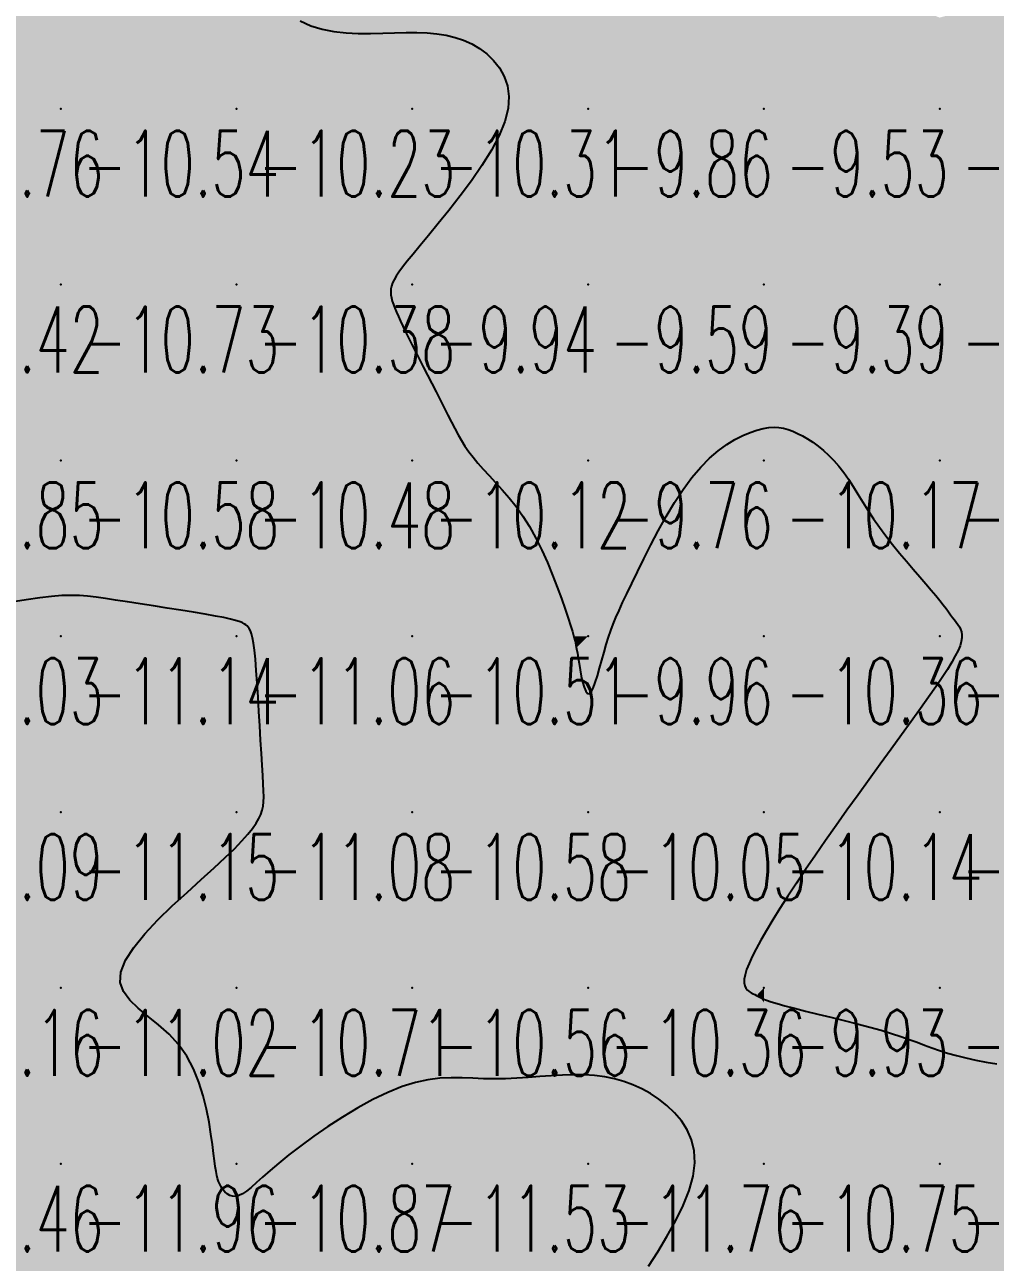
# Model space of a CAD drawing. Header units: millimetres. Extents: x 88261 to 90953, y 390274 to 392322.
# Drawn here: x 90028.2 to 90083.4, y 390591.6 to 390662 of the extents above; entities that cross this region are included whole.
import ezdxf
from ezdxf.enums import TextEntityAlignment as Align

# ---------------------------------------------------------------- set-up
doc = ezdxf.new("R2010")
doc.units = ezdxf.units.MM
doc.header["$LTSCALE"] = 25
for name, color, linetype in [('CN_03_00', 7, 'Continuous'), ('CN_04_00', 242, 'Continuous'), ('COTEAlt', 7, 'Continuous'), ('TN_COLORIAGE', 7, 'Continuous')]:
    doc.layers.add(name, color=color, linetype=linetype)
doc.styles.add('Simplex 1.0', font='Simplex.shx', dxfattribs={"width": 0.99, "height": 2.5})
doc.styles.get("Standard").update_dxf_attribs({"font": 'times.ttf'})

# ---------------------------------------------------------------- blocks, each defined once
blk = doc.blocks.new('COTE')
at = {"color": 0}
blk.add_point((0, 0), dxfattribs=at)
at = {"layer": 'COTEAlt'}
blk.add_attdef('ALT', text='', height=3.75, dxfattribs=at).set_placement((1.25, -1.25), align=Align.TOP_LEFT)

msp = doc.modelspace()

# ---------------------------------------------------------------- linework, layer by layer
at = {"layer": 'CN_03_00', "elevation": -11, "flags": 128}
msp.add_lwpolyline([(90063.677, 390591.415), (90064.208, 390592.237), (90064.735, 390593.1), (90065.229, 390593.982), (90065.662, 390594.863), (90066.006, 390595.721), (90066.232, 390596.535), (90066.321, 390597.286), (90066.282, 390597.974), (90066.13, 390598.601), (90065.884, 390599.169), (90065.558, 390599.682), (90065.171, 390600.142), (90064.737, 390600.551), (90064.276, 390600.913), (90063.799, 390601.229), (90063.308, 390601.501), (90062.803, 390601.73), (90062.283, 390601.919), (90061.747, 390602.068), (90061.193, 390602.179), (90060.62, 390602.254), (90060.027, 390602.293), (90059.415, 390602.3), (90058.787, 390602.281), (90058.146, 390602.244), (90057.499, 390602.196), (90056.848, 390602.147), (90056.2, 390602.102), (90055.557, 390602.071), (90054.925, 390602.06), (90054.306, 390602.075), (90053.694, 390602.101), (90053.079, 390602.125), (90052.453, 390602.129), (90051.807, 390602.097), (90051.133, 390602.014), (90050.421, 390601.863), (90049.663, 390601.628), (90048.854, 390601.299), (90048.01, 390600.888), (90047.148, 390600.415), (90046.287, 390599.896), (90045.445, 390599.351), (90044.643, 390598.799), (90043.898, 390598.256), (90043.228, 390597.743), (90042.649, 390597.274), (90042.154, 390596.853), (90041.734, 390596.483), (90041.377, 390596.164), (90041.074, 390595.897), (90040.815, 390595.685), (90040.59, 390595.528), (90040.387, 390595.428), (90040.199, 390595.384), (90040.025, 390595.392), (90039.865, 390595.442), (90039.719, 390595.528), (90039.588, 390595.642), (90039.473, 390595.776), (90039.374, 390595.923), (90039.291, 390596.075), (90039.224, 390596.228), (90039.17, 390596.391), (90039.125, 390596.579), (90039.083, 390596.803), (90039.042, 390597.077), (90038.997, 390597.414), (90038.944, 390597.827), (90038.878, 390598.33), (90038.794, 390598.928), (90038.684, 390599.605), (90038.539, 390600.338), (90038.348, 390601.104), (90038.104, 390601.879), (90037.797, 390602.639), (90037.416, 390603.363), (90036.954, 390604.026), (90036.409, 390604.613), (90035.816, 390605.137), (90035.217, 390605.619), (90034.657, 390606.081), (90034.179, 390606.543), (90033.825, 390607.026), (90033.639, 390607.553), (90033.664, 390608.142), (90033.929, 390608.81), (90034.401, 390609.541), (90035.034, 390610.313), (90035.781, 390611.107), (90036.596, 390611.9), (90037.432, 390612.672), (90038.243, 390613.4), (90038.982, 390614.065), (90039.611, 390614.648), (90040.132, 390615.156), (90040.558, 390615.596), (90040.897, 390615.978), (90041.163, 390616.311), (90041.365, 390616.605), (90041.516, 390616.868), (90041.625, 390617.11), (90041.704, 390617.341), (90041.756, 390617.575), (90041.785, 390617.827), (90041.795, 390618.113), (90041.788, 390618.448), (90041.768, 390618.846), (90041.738, 390619.324), (90041.702, 390619.897), (90041.662, 390620.572), (90041.62, 390621.328), (90041.575, 390622.135), (90041.527, 390622.965), (90041.478, 390623.788), (90041.427, 390624.575), (90041.375, 390625.297), (90041.322, 390625.925), (90041.267, 390626.437), (90041.212, 390626.84), (90041.156, 390627.151), (90041.098, 390627.383), (90041.038, 390627.552), (90040.976, 390627.672), (90040.912, 390627.758), (90040.846, 390627.827), (90040.775, 390627.889), (90040.687, 390627.95), (90040.57, 390628.011), (90040.408, 390628.074), (90040.189, 390628.141), (90039.899, 390628.215), (90039.524, 390628.297), (90039.051, 390628.389), (90038.471, 390628.492), (90037.805, 390628.604), (90037.076, 390628.722), (90036.309, 390628.843), (90035.531, 390628.963), (90034.765, 390629.081), (90034.038, 390629.192), (90033.373, 390629.294), (90032.788, 390629.384), (90032.266, 390629.459), (90031.781, 390629.515), (90031.31, 390629.55), (90030.827, 390629.562), (90030.307, 390629.546), (90029.726, 390629.501), (90029.057, 390629.423), (90028.286, 390629.312), (90027.434, 390629.175)], dxfattribs=at)
at = {"layer": 'CN_04_00', "elevation": -10, "flags": 128}
msp.add_lwpolyline([(90043.873, 390662.232), (90044.479, 390661.956), (90045.121, 390661.756), (90045.79, 390661.625), (90046.477, 390661.55), (90047.175, 390661.519), (90047.874, 390661.52), (90048.565, 390661.538), (90049.24, 390661.563), (90049.89, 390661.58), (90050.509, 390661.579), (90051.095, 390661.555), (90051.653, 390661.502), (90052.182, 390661.417), (90052.687, 390661.295), (90053.168, 390661.132), (90053.628, 390660.924), (90054.068, 390660.666), (90054.488, 390660.355), (90054.874, 390659.987), (90055.209, 390659.563), (90055.475, 390659.079), (90055.656, 390658.535), (90055.735, 390657.928), (90055.695, 390657.257), (90055.519, 390656.521), (90055.197, 390655.721), (90054.752, 390654.875), (90054.213, 390654.005), (90053.611, 390653.131), (90052.976, 390652.276), (90052.336, 390651.459), (90051.723, 390650.704), (90051.166, 390650.031), (90050.689, 390649.456), (90050.29, 390648.972), (90049.962, 390648.568), (90049.697, 390648.232), (90049.489, 390647.952), (90049.329, 390647.716), (90049.209, 390647.513), (90049.124, 390647.33), (90049.065, 390647.156), (90049.03, 390646.988), (90049.018, 390646.821), (90049.028, 390646.653), (90049.058, 390646.48), (90049.106, 390646.299), (90049.171, 390646.105), (90049.251, 390645.897), (90049.346, 390645.671), (90049.455, 390645.425), (90049.578, 390645.157), (90049.717, 390644.866), (90049.87, 390644.551), (90050.04, 390644.208), (90050.225, 390643.838), (90050.427, 390643.439), (90050.644, 390643.009), (90050.875, 390642.557), (90051.113, 390642.089), (90051.355, 390641.615), (90051.597, 390641.141), (90051.835, 390640.676), (90052.063, 390640.227), (90052.279, 390639.804), (90052.479, 390639.411), (90052.669, 390639.045), (90052.856, 390638.701), (90053.046, 390638.371), (90053.246, 390638.05), (90053.463, 390637.733), (90053.705, 390637.413), (90053.977, 390637.084), (90054.285, 390636.741), (90054.623, 390636.378), (90054.986, 390635.989), (90055.366, 390635.57), (90055.755, 390635.114), (90056.148, 390634.617), (90056.537, 390634.073), (90056.915, 390633.476), (90057.276, 390632.825), (90057.617, 390632.136), (90057.936, 390631.427), (90058.23, 390630.718), (90058.498, 390630.029), (90058.736, 390629.379), (90058.943, 390628.786), (90059.115, 390628.271), (90059.253, 390627.846), (90059.361, 390627.5), (90059.443, 390627.212), (90059.507, 390626.965), (90059.556, 390626.739), (90059.598, 390626.516), (90059.638, 390626.277), (90059.681, 390626.003), (90059.732, 390625.682), (90059.792, 390625.332), (90059.86, 390624.976), (90059.937, 390624.639), (90060.02, 390624.344), (90060.111, 390624.116), (90060.209, 390623.977), (90060.312, 390623.954), (90060.422, 390624.061), (90060.537, 390624.283), (90060.656, 390624.599), (90060.778, 390624.985), (90060.902, 390625.419), (90061.028, 390625.877), (90061.154, 390626.338), (90061.279, 390626.778), (90061.404, 390627.182), (90061.533, 390627.56), (90061.673, 390627.928), (90061.829, 390628.305), (90062.007, 390628.707), (90062.212, 390629.152), (90062.452, 390629.656), (90062.731, 390630.237), (90063.054, 390630.905), (90063.417, 390631.644), (90063.815, 390632.43), (90064.244, 390633.241), (90064.697, 390634.052), (90065.171, 390634.842), (90065.658, 390635.586), (90066.156, 390636.262), (90066.657, 390636.852), (90067.158, 390637.356), (90067.652, 390637.782), (90068.136, 390638.136), (90068.603, 390638.424), (90069.048, 390638.654), (90069.467, 390638.831), (90069.854, 390638.962), (90070.206, 390639.054), (90070.527, 390639.108), (90070.824, 390639.127), (90071.102, 390639.114), (90071.369, 390639.07), (90071.63, 390638.997), (90071.891, 390638.899), (90072.16, 390638.776), (90072.441, 390638.631), (90072.731, 390638.463), (90073.029, 390638.271), (90073.33, 390638.054), (90073.632, 390637.81), (90073.932, 390637.539), (90074.226, 390637.239), (90074.512, 390636.91), (90074.787, 390636.55), (90075.056, 390636.163), (90075.323, 390635.751), (90075.593, 390635.318), (90075.873, 390634.866), (90076.166, 390634.4), (90076.479, 390633.922), (90076.816, 390633.436), (90077.18, 390632.944), (90077.564, 390632.453), (90077.958, 390631.97), (90078.354, 390631.499), (90078.742, 390631.047), (90079.113, 390630.62), (90079.458, 390630.224), (90079.766, 390629.866), (90080.031, 390629.549), (90080.257, 390629.271), (90080.449, 390629.027), (90080.611, 390628.813), (90080.751, 390628.625), (90080.873, 390628.457), (90080.983, 390628.305), (90081.086, 390628.166), (90081.187, 390628.033), (90081.282, 390627.904), (90081.367, 390627.773), (90081.437, 390627.635), (90081.488, 390627.487), (90081.514, 390627.323), (90081.512, 390627.14), (90081.477, 390626.932), (90081.405, 390626.696), (90081.292, 390626.425), (90081.137, 390626.115), (90080.935, 390625.76), (90080.685, 390625.354), (90080.384, 390624.892), (90080.03, 390624.369), (90079.619, 390623.779), (90079.151, 390623.12), (90078.632, 390622.398), (90078.073, 390621.625), (90077.481, 390620.811), (90076.867, 390619.965), (90076.238, 390619.098), (90075.604, 390618.22), (90074.975, 390617.341), (90074.357, 390616.471), (90073.756, 390615.616), (90073.177, 390614.782), (90072.623, 390613.973), (90072.099, 390613.196), (90071.61, 390612.456), (90071.159, 390611.757), (90070.751, 390611.107), (90070.389, 390610.508), (90070.073, 390609.962), (90069.804, 390609.467), (90069.581, 390609.022), (90069.403, 390608.627), (90069.269, 390608.28), (90069.181, 390607.981), (90069.136, 390607.729), (90069.134, 390607.521), (90069.168, 390607.354), (90069.231, 390607.221), (90069.317, 390607.116), (90069.418, 390607.033), (90069.528, 390606.967), (90069.638, 390606.911), (90069.742, 390606.859), (90069.836, 390606.807), (90069.933, 390606.752), (90070.049, 390606.69), (90070.197, 390606.621), (90070.395, 390606.542), (90070.658, 390606.45), (90071.001, 390606.343), (90071.441, 390606.22), (90071.986, 390606.079), (90072.618, 390605.922), (90073.315, 390605.753), (90074.052, 390605.574), (90074.806, 390605.388), (90075.552, 390605.2), (90076.267, 390605.012), (90076.928, 390604.827), (90077.516, 390604.647), (90078.04, 390604.474), (90078.517, 390604.306), (90078.96, 390604.144), (90079.384, 390603.986), (90079.806, 390603.832), (90080.239, 390603.682), (90080.7, 390603.535), (90081.2, 390603.391), (90081.736, 390603.254), (90082.302, 390603.127), (90082.893, 390603.012), (90083.501, 390602.915)], dxfattribs=at)
at = {"layer": 'TN_COLORIAGE', "color": 191}
for points in [[(90020.249, 390667.239, -10.179), (90020.249, 390657.239, -10.179), (90030.249, 390667.239, -10.179)], [(90020.249, 390657.239, -10.179), (90030.249, 390657.239, -10.179), (90030.249, 390667.239, -10.179)], [(90030.249, 390657.239, -10), (90039.483, 390666.473, -10), (90030.249, 390667.239, -10), (90038.235, 390667.239, -10)], [(90030.249, 390657.239, -10), (90039.483, 390666.473, -10), (90040.249, 390657.239, -10), (90040.249, 390665.606, -10)], [(90044.094, 390661.085, -10.23), (90040.249, 390665.606, -10.23), (90040.249, 390657.239, -10.23)], [(90050.249, 390657.239, -10), (90050.249, 390661.788, -10), (90040.249, 390657.239, -10), (90044.094, 390661.085, -10)], [(90054.252, 390661.242, -10.308), (90050.249, 390661.788, -10.308), (90050.249, 390657.239, -10.308)], [(90054.252, 390661.242, -10.308), (90057.153, 390657.239, -10.308), (90050.249, 390657.239, -10.308)], [(90020.249, 390653.594, -10.542), (90025.032, 390652.023, -10.542), (90020.249, 390657.239, -10.542), (90030.249, 390657.239, -10.542)], [(90026.32, 390647.239, -10.542), (90025.032, 390652.023, -10.542), (90030.249, 390647.239, -10.542), (90030.249, 390657.239, -10.542)], [(90030.249, 390657.239, -10.23), (90030.249, 390647.239, -10.23), (90040.249, 390657.239, -10.23)], [(90030.249, 390647.239, -10.23), (90040.249, 390647.239, -10.23), (90040.249, 390657.239, -10.23)], [(90040.249, 390657.239, -10.308), (90040.249, 390647.239, -10.308), (90050.249, 390657.239, -10.308)], [(90040.249, 390647.239, -10), (90048.847, 390647.239, -10), (90050.249, 390657.239, -10), (90050.249, 390648.926, -10)], [(90057.153, 390657.239, -10.308), (90050.249, 390648.926, -10.308), (90050.249, 390657.239, -10.308)], [(90020.249, 390639.83, -10.728), (90026.32, 390647.239, -10.728), (90020.249, 390637.239, -10.728), (90030.249, 390647.239, -10.728)], [(90020.249, 390637.239, -10.728), (90030.249, 390637.239, -10.728), (90030.249, 390647.239, -10.728)], [(90030.249, 390647.239, -10.383), (90030.249, 390637.239, -10.383), (90040.249, 390647.239, -10.383)], [(90030.249, 390637.239, -10.383), (90040.249, 390637.239, -10.383), (90040.249, 390647.239, -10.383)], [(90040.249, 390637.239, -10), (90049.103, 390646.093, -10), (90040.249, 390647.239, -10), (90048.847, 390647.239, -10)], [(90040.249, 390637.239, -10), (90049.103, 390646.093, -10), (90050.249, 390637.239, -10), (90050.249, 390643.771, -10)], [(90052.463, 390639.453, -10.118), (90050.249, 390643.771, -10.118), (90050.249, 390637.239, -10.118)], [(90052.463, 390639.453, -10.118), (90053.574, 390637.239, -10.118), (90050.249, 390637.239, -10.118)], [(90070.249, 390639.381, -10.167), (90066.11, 390637.239, -10.167), (90070.249, 390637.239, -10.167)], [(90072.019, 390639.009, -10.167), (90070.249, 390639.381, -10.167), (90070.249, 390637.239, -10.167)], [(90072.019, 390639.009, -10.167), (90074.638, 390637.239, -10.167), (90070.249, 390637.239, -10.167)], [(90020.249, 390628.929, -10.58), (90020.912, 390627.903, -10.58), (90020.249, 390637.239, -10.58), (90030.249, 390637.239, -10.58)], [(90020.912, 390627.903, -10.58), (90030.249, 390629.803, -10.58), (90030.249, 390637.239, -10.58)], [(90030.249, 390629.803, -10.482), (90032.435, 390629.426, -10.482), (90030.249, 390637.239, -10.482), (90040.249, 390637.239, -10.482)], [(90040.249, 390628.261, -10.482), (90032.435, 390629.426, -10.482), (90040.249, 390637.239, -10.482)], [(90040.249, 390628.261, -10.118), (90040.874, 390627.865, -10.118), (90040.249, 390637.239, -10.118), (90050.249, 390637.239, -10.118)], [(90041.33, 390627.239, -10.118), (90040.874, 390627.865, -10.118), (90050.249, 390627.239, -10.118), (90050.249, 390637.239, -10.118)], [(90050.249, 390627.239, -10), (90057.103, 390634.094, -10), (90050.249, 390637.239, -10), (90053.574, 390637.239, -10)], [(90070.249, 390627.239, -10), (90061.295, 390627.239, -10), (90070.249, 390637.239, -10), (90062.245, 390629.236, -10)], [(90066.11, 390637.239, -10.167), (90062.245, 390629.236, -10.167), (90070.249, 390637.239, -10.167)], [(90070.249, 390627.239, -10), (90076.502, 390633.493, -10), (90070.249, 390637.239, -10), (90074.638, 390637.239, -10)], [(90057.103, 390634.094, -10.515), (90059.501, 390627.239, -10.515), (90050.249, 390627.239, -10.515)], [(90070.249, 390627.239, -10), (90076.502, 390633.493, -10), (90080.249, 390627.239, -10), (90080.249, 390629.403, -10)], [(90081.097, 390628.088, -10.059), (90080.249, 390629.403, -10.059), (90080.249, 390627.239, -10.059)], [(90081.097, 390628.088, -10.059), (90081.88, 390627.239, -10.059), (90080.249, 390627.239, -10.059)], [(90041.33, 390627.239, -10.515), (90041.735, 390618.726, -10.515), (90050.249, 390627.239, -10.515)], [(90041.942, 390617.239, -10.515), (90041.735, 390618.726, -10.515), (90050.249, 390617.239, -10.515), (90050.249, 390627.239, -10.515)], [(90050.249, 390617.239, -10), (90059.584, 390626.575, -10), (90050.249, 390627.239, -10), (90059.501, 390627.239, -10)], [(90070.249, 390627.239, -10), (90061.295, 390627.239, -10), (90060.249, 390617.239, -10), (90060.249, 390622.477, -10)], [(90060.249, 390617.239, -10.356), (90070.249, 390617.239, -10.356), (90070.249, 390627.239, -10.356)], [(90070.249, 390627.239, -10.059), (90070.249, 390617.239, -10.059), (90080.249, 390627.239, -10.059)], [(90070.249, 390617.239, -10), (90074.837, 390617.239, -10), (90080.249, 390627.239, -10), (90080.249, 390624.549, -10)], [(90081.88, 390627.239, -10.059), (90080.249, 390624.549, -10.059), (90080.249, 390627.239, -10.059)], [(90050.249, 390617.239, -10), (90059.584, 390626.575, -10), (90060.249, 390617.239, -10), (90060.249, 390622.477, -10)], [(90040.249, 390614.977, -10.584), (90041.942, 390617.239, -10.584), (90040.249, 390607.239, -10.584), (90050.249, 390617.239, -10.584)], [(90040.249, 390607.239, -10.584), (90050.249, 390607.239, -10.584), (90050.249, 390617.239, -10.584)], [(90050.249, 390617.239, -10.046), (90050.249, 390607.239, -10.046), (90060.249, 390617.239, -10.046)], [(90050.249, 390607.239, -10.046), (90060.249, 390607.239, -10.046), (90060.249, 390617.239, -10.046)], [(90060.249, 390617.239, -10.136), (90060.249, 390607.239, -10.136), (90070.249, 390617.239, -10.136)], [(90060.249, 390607.239, -10), (90068.671, 390607.239, -10), (90070.249, 390617.239, -10), (90070.249, 390610.541, -10)], [(90074.837, 390617.239, -10.136), (90070.249, 390610.541, -10.136), (90070.249, 390617.239, -10.136)], [(90030.952, 390607.239, -10.71), (90040.249, 390614.977, -10.71), (90040.249, 390607.239, -10.71)], [(90030.952, 390607.239, -10.71), (90037.929, 390604.919, -10.71), (90040.249, 390607.239, -10.71)], [(90039.057, 390597.239, -10.71), (90037.929, 390604.919, -10.71), (90040.249, 390597.239, -10.71), (90040.249, 390607.239, -10.71)], [(90040.249, 390607.239, -10.559), (90040.249, 390597.239, -10.559), (90050.249, 390607.239, -10.559)], [(90042.218, 390597.239, -10.559), (90050.249, 390602.693, -10.559), (90040.249, 390597.239, -10.559), (90050.249, 390607.239, -10.559)], [(90050.249, 390602.693, -10.357), (90054.764, 390601.754, -10.357), (90050.249, 390607.239, -10.357), (90060.249, 390607.239, -10.357)], [(90054.764, 390601.754, -10.357), (90060.249, 390602.652, -10.357), (90060.249, 390607.239, -10.357)], [(90060.249, 390602.652, -10), (90064.406, 390601.396, -10), (90060.249, 390607.239, -10), (90069.883, 390606.873, -10)], [(90069.883, 390606.873, -10.357), (90068.671, 390607.239, -10.357), (90060.249, 390607.239, -10.357)], [(90067.781, 390597.239, -10), (90064.406, 390601.396, -10), (90070.249, 390597.239, -10), (90069.883, 390606.873, -10)], [(90069.883, 390606.873, -10.751), (90070.249, 390606.423, -10.751), (90070.249, 390597.239, -10.751)], [(90077.767, 390604.758, -10.751), (90070.249, 390606.423, -10.751), (90070.249, 390597.239, -10.751)], [(90070.249, 390597.239, -10), (90077.767, 390604.758, -10), (90080.249, 390597.239, -10), (90080.249, 390603.505, -10)], [(90085.44, 390602.43, -10.416), (90080.249, 390603.505, -10.416), (90080.249, 390597.239, -10.416)], [(90090.249, 390597.239, -10), (90090.249, 390603.317, -10), (90080.249, 390597.239, -10), (90085.44, 390602.43, -10)], [(90039.057, 390597.239, -10.87), (90039.11, 390596.1, -10.87), (90040.249, 390597.239, -10.87)], [(90040.249, 390594.807, -10.87), (90039.11, 390596.1, -10.87), (90040.249, 390597.239, -10.87)], [(90040.249, 390594.807, -10.87), (90042.218, 390597.239, -10.87), (90040.249, 390597.239, -10.87)], [(90061.864, 390588.854, -10.446), (90061.044, 390587.239, -10.446), (90070.249, 390597.239, -10.446), (90070.249, 390587.239, -10.446)], [(90061.864, 390588.854, -10.751), (90067.781, 390597.239, -10.751), (90070.249, 390597.239, -10.751)], [(90070.249, 390597.239, -10.416), (90070.249, 390587.239, -10.416), (90080.249, 390597.239, -10.416)], [(90070.249, 390587.239, -10.416), (90080.249, 390587.239, -10.416), (90080.249, 390597.239, -10.416)], [(90080.249, 390597.239, -10.597), (90080.249, 390587.239, -10.597), (90090.249, 390597.239, -10.597)], [(90080.249, 390587.239, -10.597), (90090.249, 390587.239, -10.597), (90090.249, 390597.239, -10.597)]]:
    msp.add_solid(points, dxfattribs=at)
at = {"layer": 'TN_COLORIAGE', "color": 181}
for points in [[(90040.249, 390665.606, -9.631), (90044.094, 390661.085, -9.631), (90040.249, 390667.239, -9.631), (90050.249, 390667.239, -9.631)], [(90044.094, 390661.085, -9.631), (90050.249, 390661.788, -9.631), (90050.249, 390667.239, -9.631)], [(90050.249, 390661.788, -9.539), (90054.252, 390661.242, -9.539), (90050.249, 390667.239, -9.539), (90060.249, 390667.239, -9.539)], [(90057.153, 390657.239, -9.539), (90054.252, 390661.242, -9.539), (90060.249, 390657.239, -9.539), (90060.249, 390667.239, -9.539)], [(90060.249, 390657.239, -9), (90069.989, 390666.979, -9), (90060.249, 390667.239, -9), (90069.839, 390667.239, -9)], [(90060.249, 390657.239, -9), (90069.989, 390666.979, -9), (90070.249, 390657.239, -9), (90070.249, 390666.825, -9)], [(90076.791, 390663.781, -9.532), (90070.249, 390666.825, -9.532), (90070.249, 390657.239, -9.532)], [(90080.249, 390662.422, -9.302), (90087.371, 390664.361, -9.302), (90080.249, 390657.239, -9.302)], [(90080.249, 390657.239, -9), (90087.371, 390664.361, -9), (90090.249, 390657.239, -9), (90090.249, 390659.202, -9)], [(90070.249, 390657.239, -9), (90076.791, 390663.781, -9), (90080.249, 390657.239, -9), (90080.249, 390662.422, -9)], [(90050.249, 390648.926, -9.862), (90057.153, 390657.239, -9.862), (90050.249, 390647.239, -9.862), (90060.249, 390657.239, -9.862)], [(90050.249, 390647.239, -9.862), (90060.249, 390647.239, -9.862), (90060.249, 390657.239, -9.862)], [(90060.249, 390657.239, -9.532), (90060.249, 390647.239, -9.532), (90070.249, 390657.239, -9.532)], [(90060.249, 390647.239, -9.532), (90070.249, 390647.239, -9.532), (90070.249, 390657.239, -9.532)], [(90070.249, 390657.239, -9.302), (90070.249, 390647.239, -9.302), (90080.249, 390657.239, -9.302)], [(90070.249, 390647.239, -9.302), (90080.249, 390647.239, -9.302), (90080.249, 390657.239, -9.302)], [(90080.249, 390657.239, -9.03), (90080.249, 390647.239, -9.03), (90090.249, 390657.239, -9.03)], [(90080.249, 390647.239, -9.03), (90090.249, 390647.239, -9.03), (90090.249, 390657.239, -9.03)], [(90050.249, 390648.926, -9.938), (90048.847, 390647.239, -9.938), (90050.249, 390647.239, -9.938)], [(90048.847, 390647.239, -9.938), (90049.103, 390646.093, -9.938), (90050.249, 390647.239, -9.938)], [(90050.249, 390643.771, -9.938), (90049.103, 390646.093, -9.938), (90050.249, 390647.239, -9.938)], [(90050.249, 390643.771, -9.586), (90052.463, 390639.453, -9.586), (90050.249, 390647.239, -9.586), (90060.249, 390647.239, -9.586)], [(90053.574, 390637.239, -9.586), (90052.463, 390639.453, -9.586), (90060.249, 390637.239, -9.586), (90060.249, 390647.239, -9.586)], [(90060.249, 390647.239, -9.388), (90060.249, 390637.239, -9.388), (90070.249, 390647.239, -9.388)], [(90066.11, 390637.239, -9.388), (90070.249, 390639.381, -9.388), (90060.249, 390637.239, -9.388), (90070.249, 390647.239, -9.388)], [(90070.249, 390639.381, -9.225), (90072.019, 390639.009, -9.225), (90070.249, 390647.239, -9.225), (90080.249, 390647.239, -9.225)], [(90074.638, 390637.239, -9.225), (90072.019, 390639.009, -9.225), (90080.249, 390637.239, -9.225), (90080.249, 390647.239, -9.225)], [(90080.249, 390647.239, -9.103), (90080.249, 390637.239, -9.103), (90090.249, 390647.239, -9.103)], [(90080.249, 390637.239, -9.103), (90090.249, 390637.239, -9.103), (90090.249, 390647.239, -9.103)], [(90053.574, 390637.239, -9.764), (90057.103, 390634.094, -9.764), (90060.249, 390637.239, -9.764)], [(90059.501, 390627.239, -9.764), (90057.103, 390634.094, -9.764), (90060.249, 390627.239, -9.764), (90060.249, 390637.239, -9.764)], [(90062.245, 390629.236, -9.764), (90066.11, 390637.239, -9.764), (90060.249, 390627.239, -9.764), (90060.249, 390637.239, -9.764)], [(90074.638, 390637.239, -9.787), (90076.502, 390633.493, -9.787), (90080.249, 390637.239, -9.787)], [(90080.249, 390629.403, -9.787), (90076.502, 390633.493, -9.787), (90080.249, 390637.239, -9.787)], [(90080.249, 390629.403, -9.365), (90081.097, 390628.088, -9.365), (90080.249, 390637.239, -9.365), (90090.249, 390637.239, -9.365)], [(90081.88, 390627.239, -9.365), (90081.097, 390628.088, -9.365), (90090.249, 390627.239, -9.365), (90090.249, 390637.239, -9.365)], [(90062.245, 390629.236, -9.958), (90061.295, 390627.239, -9.958), (90060.249, 390627.239, -9.958)], [(90059.501, 390627.239, -9.958), (90059.584, 390626.575, -9.958), (90060.249, 390627.239, -9.958)], [(90060.249, 390622.477, -9.958), (90059.584, 390626.575, -9.958), (90060.249, 390627.239, -9.958)], [(90060.249, 390622.477, -9.958), (90061.295, 390627.239, -9.958), (90060.249, 390627.239, -9.958)], [(90080.249, 390624.549, -9.698), (90081.88, 390627.239, -9.698), (90080.249, 390617.239, -9.698), (90090.249, 390627.239, -9.698)], [(90080.249, 390617.239, -9.698), (90090.249, 390617.239, -9.698), (90090.249, 390627.239, -9.698)], [(90080.249, 390624.549, -9.84), (90074.837, 390617.239, -9.84), (90080.249, 390617.239, -9.84)], [(90070.249, 390610.541, -9.84), (90074.837, 390617.239, -9.84), (90070.249, 390607.239, -9.84), (90080.249, 390617.239, -9.84)], [(90070.249, 390607.239, -9.84), (90080.249, 390607.239, -9.84), (90080.249, 390617.239, -9.84)], [(90080.249, 390617.239, -9.46), (90080.249, 390607.239, -9.46), (90090.249, 390617.239, -9.46)], [(90080.249, 390607.239, -9.46), (90090.249, 390607.239, -9.46), (90090.249, 390617.239, -9.46)], [(90070.249, 390610.541, -9.933), (90068.671, 390607.239, -9.933), (90070.249, 390607.239, -9.933)], [(90068.671, 390607.239, -9.933), (90069.883, 390606.873, -9.933), (90070.249, 390607.239, -9.933)], [(90070.249, 390606.423, -9.933), (90069.883, 390606.873, -9.933), (90070.249, 390607.239, -9.933)], [(90070.249, 390606.423, -9.752), (90077.767, 390604.758, -9.752), (90070.249, 390607.239, -9.752), (90080.249, 390607.239, -9.752)], [(90080.249, 390603.505, -9.752), (90077.767, 390604.758, -9.752), (90080.249, 390607.239, -9.752)], [(90080.249, 390603.505, -9.614), (90085.44, 390602.43, -9.614), (90080.249, 390607.239, -9.614), (90090.249, 390607.239, -9.614)]]:
    msp.add_solid(points, dxfattribs=at)
at = {"layer": 'TN_COLORIAGE', "color": 201}
for points in [[(90030.249, 390627.239, -11), (90030.249, 390629.803, -11), (90020.249, 390627.239, -11), (90020.912, 390627.903, -11)], [(90032.435, 390629.426, -11.145), (90030.249, 390629.803, -11.145), (90030.249, 390627.239, -11.145)], [(90030.249, 390627.239, -11), (90032.435, 390629.426, -11), (90040.249, 390627.239, -11), (90040.249, 390628.261, -11)], [(90040.874, 390627.865, -11.059), (90040.249, 390628.261, -11.059), (90040.249, 390627.239, -11.059)], [(90040.874, 390627.865, -11.059), (90041.33, 390627.239, -11.059), (90040.249, 390627.239, -11.059)], [(90020.249, 390627.239, -11.145), (90020.249, 390617.239, -11.145), (90030.249, 390627.239, -11.145)], [(90020.249, 390617.239, -11.145), (90030.249, 390617.239, -11.145), (90030.249, 390627.239, -11.145)], [(90030.249, 390627.239, -11.059), (90030.249, 390617.239, -11.059), (90040.249, 390627.239, -11.059)], [(90030.249, 390617.239, -11.059), (90040.249, 390617.239, -11.059), (90040.249, 390627.239, -11.059)], [(90040.249, 390617.239, -11), (90041.735, 390618.726, -11), (90040.249, 390627.239, -11), (90041.33, 390627.239, -11)], [(90041.735, 390618.726, -11.085), (90041.942, 390617.239, -11.085), (90040.249, 390617.239, -11.085)], [(90020.249, 390617.239, -11.146), (90020.249, 390607.239, -11.146), (90030.249, 390617.239, -11.146)], [(90020.249, 390607.239, -11.146), (90030.249, 390607.239, -11.146), (90030.249, 390617.239, -11.146)], [(90030.249, 390617.239, -11.085), (90030.249, 390607.239, -11.085), (90040.249, 390617.239, -11.085)], [(90040.249, 390617.239, -11), (90040.249, 390614.977, -11), (90030.249, 390607.239, -11), (90030.952, 390607.239, -11)], [(90041.942, 390617.239, -11.085), (90040.249, 390614.977, -11.085), (90040.249, 390617.239, -11.085)], [(90020.249, 390607.239, -11.022), (90020.249, 390597.239, -11.022), (90030.249, 390607.239, -11.022)], [(90020.249, 390597.239, -11.022), (90030.249, 390597.239, -11.022), (90030.249, 390607.239, -11.022)], [(90030.249, 390597.239, -11), (90037.929, 390604.919, -11), (90030.249, 390607.239, -11), (90030.952, 390607.239, -11)], [(90037.929, 390604.919, -11.96), (90039.057, 390597.239, -11.96), (90030.249, 390597.239, -11.96)], [(90050.249, 390602.693, -11.53), (90042.218, 390597.239, -11.53), (90050.249, 390597.239, -11.53)], [(90054.764, 390601.754, -11.53), (90050.249, 390602.693, -11.53), (90050.249, 390597.239, -11.53)], [(90060.249, 390597.239, -11), (90060.249, 390602.652, -11), (90050.249, 390597.239, -11), (90054.764, 390601.754, -11)], [(90064.406, 390601.396, -11.759), (90060.249, 390602.652, -11.759), (90060.249, 390597.239, -11.759)], [(90064.406, 390601.396, -11.759), (90067.781, 390597.239, -11.759), (90060.249, 390597.239, -11.759)], [(90020.249, 390597.239, -11.96), (90020.249, 390587.239, -11.96), (90030.249, 390597.239, -11.96)], [(90030.249, 390589.257, -11.334), (90030.098, 390587.239, -11.334), (90030.249, 390597.239, -11.334), (90020.249, 390587.239, -11.334)], [(90030.249, 390589.257, -11), (90030.338, 390587.329, -11), (90030.249, 390597.239, -11), (90039.11, 390596.1, -11)], [(90039.11, 390596.1, -11.96), (90039.057, 390597.239, -11.96), (90030.249, 390597.239, -11.96)], [(90050.249, 390597.239, -11), (90042.218, 390597.239, -11), (90040.249, 390587.239, -11), (90040.249, 390594.807, -11)], [(90040.249, 390587.239, -11.53), (90050.249, 390587.239, -11.53), (90050.249, 390597.239, -11.53)], [(90050.249, 390597.239, -11.759), (90050.249, 390587.239, -11.759), (90060.249, 390597.239, -11.759)], [(90050.249, 390587.239, -11.759), (90060.249, 390587.239, -11.759), (90060.249, 390597.239, -11.759)], [(90060.249, 390597.239, -11), (90067.781, 390597.239, -11), (90060.249, 390587.239, -11), (90061.864, 390588.854, -11)], [(90030.417, 390587.239, -11), (90030.338, 390587.329, -11), (90040.249, 390587.239, -11), (90039.11, 390596.1, -11)], [(90039.11, 390596.1, -11.404), (90040.249, 390594.807, -11.404), (90040.249, 390587.239, -11.404)]]:
    msp.add_solid(points, dxfattribs=at)

# ---------------------------------------------------------------- block references
at = {"layer": 'COTEAlt'}
ref = msp.add_blockref('COTE', (90020.249, 390657.239), dxfattribs=at)
ref.add_attrib('ALT', '-10.76', dxfattribs={"height": 3.75, "style": 'Simplex 1.0', "width": 0.6}).set_placement((90021.499, 390655.989), align=Align.TOP_LEFT)
ref = msp.add_blockref('COTE', (90030.249, 390657.239), dxfattribs=at)
ref.add_attrib('ALT', '-10.54', dxfattribs={"height": 3.75, "style": 'Simplex 1.0', "width": 0.6}).set_placement((90031.499, 390655.989), align=Align.TOP_LEFT)
ref = msp.add_blockref('COTE', (90040.249, 390657.239), dxfattribs=at)
ref.add_attrib('ALT', '-10.23', dxfattribs={"height": 3.75, "style": 'Simplex 1.0', "width": 0.6}).set_placement((90041.499, 390655.989), align=Align.TOP_LEFT)
ref = msp.add_blockref('COTE', (90050.249, 390657.239), dxfattribs=at)
ref.add_attrib('ALT', '-10.31', dxfattribs={"height": 3.75, "style": 'Simplex 1.0', "width": 0.6}).set_placement((90051.499, 390655.989), align=Align.TOP_LEFT)
ref = msp.add_blockref('COTE', (90060.249, 390657.239), dxfattribs=at)
ref.add_attrib('ALT', '-9.86', dxfattribs={"height": 3.75, "style": 'Simplex 1.0', "width": 0.6}).set_placement((90061.499, 390655.989), align=Align.TOP_LEFT)
ref = msp.add_blockref('COTE', (90070.249, 390657.239), dxfattribs=at)
ref.add_attrib('ALT', '-9.53', dxfattribs={"height": 3.75, "style": 'Simplex 1.0', "width": 0.6}).set_placement((90071.499, 390655.989), align=Align.TOP_LEFT)
ref = msp.add_blockref('COTE', (90080.249, 390657.239), dxfattribs=at)
ref.add_attrib('ALT', '-9.30', dxfattribs={"height": 3.75, "style": 'Simplex 1.0', "width": 0.6}).set_placement((90081.499, 390655.989), align=Align.TOP_LEFT)
ref = msp.add_blockref('COTE', (90020.249, 390647.239), dxfattribs=at)
ref.add_attrib('ALT', '-11.42', dxfattribs={"height": 3.75, "style": 'Simplex 1.0', "width": 0.6}).set_placement((90021.499, 390645.989), align=Align.TOP_LEFT)
ref = msp.add_blockref('COTE', (90030.249, 390647.239), dxfattribs=at)
ref.add_attrib('ALT', '-10.73', dxfattribs={"height": 3.75, "style": 'Simplex 1.0', "width": 0.6}).set_placement((90031.499, 390645.989), align=Align.TOP_LEFT)
ref = msp.add_blockref('COTE', (90040.249, 390647.239), dxfattribs=at)
ref.add_attrib('ALT', '-10.38', dxfattribs={"height": 3.75, "style": 'Simplex 1.0', "width": 0.6}).set_placement((90041.499, 390645.989), align=Align.TOP_LEFT)
ref = msp.add_blockref('COTE', (90050.249, 390647.239), dxfattribs=at)
ref.add_attrib('ALT', '-9.94', dxfattribs={"height": 3.75, "style": 'Simplex 1.0', "width": 0.6}).set_placement((90051.499, 390645.989), align=Align.TOP_LEFT)
ref = msp.add_blockref('COTE', (90060.249, 390647.239), dxfattribs=at)
ref.add_attrib('ALT', '-9.59', dxfattribs={"height": 3.75, "style": 'Simplex 1.0', "width": 0.6}).set_placement((90061.499, 390645.989), align=Align.TOP_LEFT)
ref = msp.add_blockref('COTE', (90070.249, 390647.239), dxfattribs=at)
ref.add_attrib('ALT', '-9.39', dxfattribs={"height": 3.75, "style": 'Simplex 1.0', "width": 0.6}).set_placement((90071.499, 390645.989), align=Align.TOP_LEFT)
ref = msp.add_blockref('COTE', (90080.249, 390647.239), dxfattribs=at)
ref.add_attrib('ALT', '-9.22', dxfattribs={"height": 3.75, "style": 'Simplex 1.0', "width": 0.6}).set_placement((90081.499, 390645.989), align=Align.TOP_LEFT)
ref = msp.add_blockref('COTE', (90020.249, 390637.239), dxfattribs=at)
ref.add_attrib('ALT', '-10.85', dxfattribs={"height": 3.75, "style": 'Simplex 1.0', "width": 0.6}).set_placement((90021.499, 390635.989), align=Align.TOP_LEFT)
ref = msp.add_blockref('COTE', (90030.249, 390637.239), dxfattribs=at)
ref.add_attrib('ALT', '-10.58', dxfattribs={"height": 3.75, "style": 'Simplex 1.0', "width": 0.6}).set_placement((90031.499, 390635.989), align=Align.TOP_LEFT)
ref = msp.add_blockref('COTE', (90040.249, 390637.239), dxfattribs=at)
ref.add_attrib('ALT', '-10.48', dxfattribs={"height": 3.75, "style": 'Simplex 1.0', "width": 0.6}).set_placement((90041.499, 390635.989), align=Align.TOP_LEFT)
ref = msp.add_blockref('COTE', (90050.249, 390637.239), dxfattribs=at)
ref.add_attrib('ALT', '-10.12', dxfattribs={"height": 3.75, "style": 'Simplex 1.0', "width": 0.6}).set_placement((90051.499, 390635.989), align=Align.TOP_LEFT)
ref = msp.add_blockref('COTE', (90060.249, 390637.239), dxfattribs=at)
ref.add_attrib('ALT', '-9.76', dxfattribs={"height": 3.75, "style": 'Simplex 1.0', "width": 0.6}).set_placement((90061.499, 390635.989), align=Align.TOP_LEFT)
ref = msp.add_blockref('COTE', (90070.249, 390637.239), dxfattribs=at)
ref.add_attrib('ALT', '-10.17', dxfattribs={"height": 3.75, "style": 'Simplex 1.0', "width": 0.6}).set_placement((90071.499, 390635.989), align=Align.TOP_LEFT)
ref = msp.add_blockref('COTE', (90080.249, 390637.239), dxfattribs=at)
ref.add_attrib('ALT', '-9.79', dxfattribs={"height": 3.75, "style": 'Simplex 1.0', "width": 0.6}).set_placement((90081.499, 390635.989), align=Align.TOP_LEFT)
ref = msp.add_blockref('COTE', (90020.249, 390627.239), dxfattribs=at)
ref.add_attrib('ALT', '-11.03', dxfattribs={"height": 3.75, "style": 'Simplex 1.0', "width": 0.6}).set_placement((90021.499, 390625.989), align=Align.TOP_LEFT)
ref = msp.add_blockref('COTE', (90030.249, 390627.239), dxfattribs=at)
ref.add_attrib('ALT', '-11.14', dxfattribs={"height": 3.75, "style": 'Simplex 1.0', "width": 0.6}).set_placement((90031.499, 390625.989), align=Align.TOP_LEFT)
ref = msp.add_blockref('COTE', (90040.249, 390627.239), dxfattribs=at)
ref.add_attrib('ALT', '-11.06', dxfattribs={"height": 3.75, "style": 'Simplex 1.0', "width": 0.6}).set_placement((90041.499, 390625.989), align=Align.TOP_LEFT)
ref = msp.add_blockref('COTE', (90050.249, 390627.239), dxfattribs=at)
ref.add_attrib('ALT', '-10.51', dxfattribs={"height": 3.75, "style": 'Simplex 1.0', "width": 0.6}).set_placement((90051.499, 390625.989), align=Align.TOP_LEFT)
ref = msp.add_blockref('COTE', (90060.249, 390627.239), dxfattribs=at)
ref.add_attrib('ALT', '-9.96', dxfattribs={"height": 3.75, "style": 'Simplex 1.0', "width": 0.6}).set_placement((90061.499, 390625.989), align=Align.TOP_LEFT)
ref = msp.add_blockref('COTE', (90070.249, 390627.239), dxfattribs=at)
ref.add_attrib('ALT', '-10.36', dxfattribs={"height": 3.75, "style": 'Simplex 1.0', "width": 0.6}).set_placement((90071.499, 390625.989), align=Align.TOP_LEFT)
ref = msp.add_blockref('COTE', (90080.249, 390627.239), dxfattribs=at)
ref.add_attrib('ALT', '-10.06', dxfattribs={"height": 3.75, "style": 'Simplex 1.0', "width": 0.6}).set_placement((90081.499, 390625.989), align=Align.TOP_LEFT)
ref = msp.add_blockref('COTE', (90020.249, 390617.239), dxfattribs=at)
ref.add_attrib('ALT', '-11.09', dxfattribs={"height": 3.75, "style": 'Simplex 1.0', "width": 0.6}).set_placement((90021.499, 390615.989), align=Align.TOP_LEFT)
ref = msp.add_blockref('COTE', (90030.249, 390617.239), dxfattribs=at)
ref.add_attrib('ALT', '-11.15', dxfattribs={"height": 3.75, "style": 'Simplex 1.0', "width": 0.6}).set_placement((90031.499, 390615.989), align=Align.TOP_LEFT)
ref = msp.add_blockref('COTE', (90040.249, 390617.239), dxfattribs=at)
ref.add_attrib('ALT', '-11.08', dxfattribs={"height": 3.75, "style": 'Simplex 1.0', "width": 0.6}).set_placement((90041.499, 390615.989), align=Align.TOP_LEFT)
ref = msp.add_blockref('COTE', (90050.249, 390617.239), dxfattribs=at)
ref.add_attrib('ALT', '-10.58', dxfattribs={"height": 3.75, "style": 'Simplex 1.0', "width": 0.6}).set_placement((90051.499, 390615.989), align=Align.TOP_LEFT)
ref = msp.add_blockref('COTE', (90060.249, 390617.239), dxfattribs=at)
ref.add_attrib('ALT', '-10.05', dxfattribs={"height": 3.75, "style": 'Simplex 1.0', "width": 0.6}).set_placement((90061.499, 390615.989), align=Align.TOP_LEFT)
ref = msp.add_blockref('COTE', (90070.249, 390617.239), dxfattribs=at)
ref.add_attrib('ALT', '-10.14', dxfattribs={"height": 3.75, "style": 'Simplex 1.0', "width": 0.6}).set_placement((90071.499, 390615.989), align=Align.TOP_LEFT)
ref = msp.add_blockref('COTE', (90080.249, 390617.239), dxfattribs=at)
ref.add_attrib('ALT', '-9.84', dxfattribs={"height": 3.75, "style": 'Simplex 1.0', "width": 0.6}).set_placement((90081.499, 390615.989), align=Align.TOP_LEFT)
ref = msp.add_blockref('COTE', (90020.249, 390607.239), dxfattribs=at)
ref.add_attrib('ALT', '-11.16', dxfattribs={"height": 3.75, "style": 'Simplex 1.0', "width": 0.6}).set_placement((90021.499, 390605.989), align=Align.TOP_LEFT)
ref = msp.add_blockref('COTE', (90030.249, 390607.239), dxfattribs=at)
ref.add_attrib('ALT', '-11.02', dxfattribs={"height": 3.75, "style": 'Simplex 1.0', "width": 0.6}).set_placement((90031.499, 390605.989), align=Align.TOP_LEFT)
ref = msp.add_blockref('COTE', (90040.249, 390607.239), dxfattribs=at)
ref.add_attrib('ALT', '-10.71', dxfattribs={"height": 3.75, "style": 'Simplex 1.0', "width": 0.6}).set_placement((90041.499, 390605.989), align=Align.TOP_LEFT)
ref = msp.add_blockref('COTE', (90050.249, 390607.239), dxfattribs=at)
ref.add_attrib('ALT', '-10.56', dxfattribs={"height": 3.75, "style": 'Simplex 1.0', "width": 0.6}).set_placement((90051.499, 390605.989), align=Align.TOP_LEFT)
ref = msp.add_blockref('COTE', (90060.249, 390607.239), dxfattribs=at)
ref.add_attrib('ALT', '-10.36', dxfattribs={"height": 3.75, "style": 'Simplex 1.0', "width": 0.6}).set_placement((90061.499, 390605.989), align=Align.TOP_LEFT)
ref = msp.add_blockref('COTE', (90070.249, 390607.239), dxfattribs=at)
ref.add_attrib('ALT', '-9.93', dxfattribs={"height": 3.75, "style": 'Simplex 1.0', "width": 0.6}).set_placement((90071.499, 390605.989), align=Align.TOP_LEFT)
ref = msp.add_blockref('COTE', (90080.249, 390607.239), dxfattribs=at)
ref.add_attrib('ALT', '-9.75', dxfattribs={"height": 3.75, "style": 'Simplex 1.0', "width": 0.6}).set_placement((90081.499, 390605.989), align=Align.TOP_LEFT)
ref = msp.add_blockref('COTE', (90020.249, 390597.239), dxfattribs=at)
ref.add_attrib('ALT', '-11.46', dxfattribs={"height": 3.75, "style": 'Simplex 1.0', "width": 0.6}).set_placement((90021.499, 390595.989), align=Align.TOP_LEFT)
ref = msp.add_blockref('COTE', (90030.249, 390597.239), dxfattribs=at)
ref.add_attrib('ALT', '-11.96', dxfattribs={"height": 3.75, "style": 'Simplex 1.0', "width": 0.6}).set_placement((90031.499, 390595.989), align=Align.TOP_LEFT)
ref = msp.add_blockref('COTE', (90040.249, 390597.239), dxfattribs=at)
ref.add_attrib('ALT', '-10.87', dxfattribs={"height": 3.75, "style": 'Simplex 1.0', "width": 0.6}).set_placement((90041.499, 390595.989), align=Align.TOP_LEFT)
ref = msp.add_blockref('COTE', (90050.249, 390597.239), dxfattribs=at)
ref.add_attrib('ALT', '-11.53', dxfattribs={"height": 3.75, "style": 'Simplex 1.0', "width": 0.6}).set_placement((90051.499, 390595.989), align=Align.TOP_LEFT)
ref = msp.add_blockref('COTE', (90060.249, 390597.239), dxfattribs=at)
ref.add_attrib('ALT', '-11.76', dxfattribs={"height": 3.75, "style": 'Simplex 1.0', "width": 0.6}).set_placement((90061.499, 390595.989), align=Align.TOP_LEFT)
ref = msp.add_blockref('COTE', (90070.249, 390597.239), dxfattribs=at)
ref.add_attrib('ALT', '-10.75', dxfattribs={"height": 3.75, "style": 'Simplex 1.0', "width": 0.6}).set_placement((90071.499, 390595.989), align=Align.TOP_LEFT)
ref = msp.add_blockref('COTE', (90080.249, 390597.239), dxfattribs=at)
ref.add_attrib('ALT', '-10.42', dxfattribs={"height": 3.75, "style": 'Simplex 1.0', "width": 0.6}).set_placement((90081.499, 390595.989), align=Align.TOP_LEFT)

doc.saveas('drawing.dxf')
